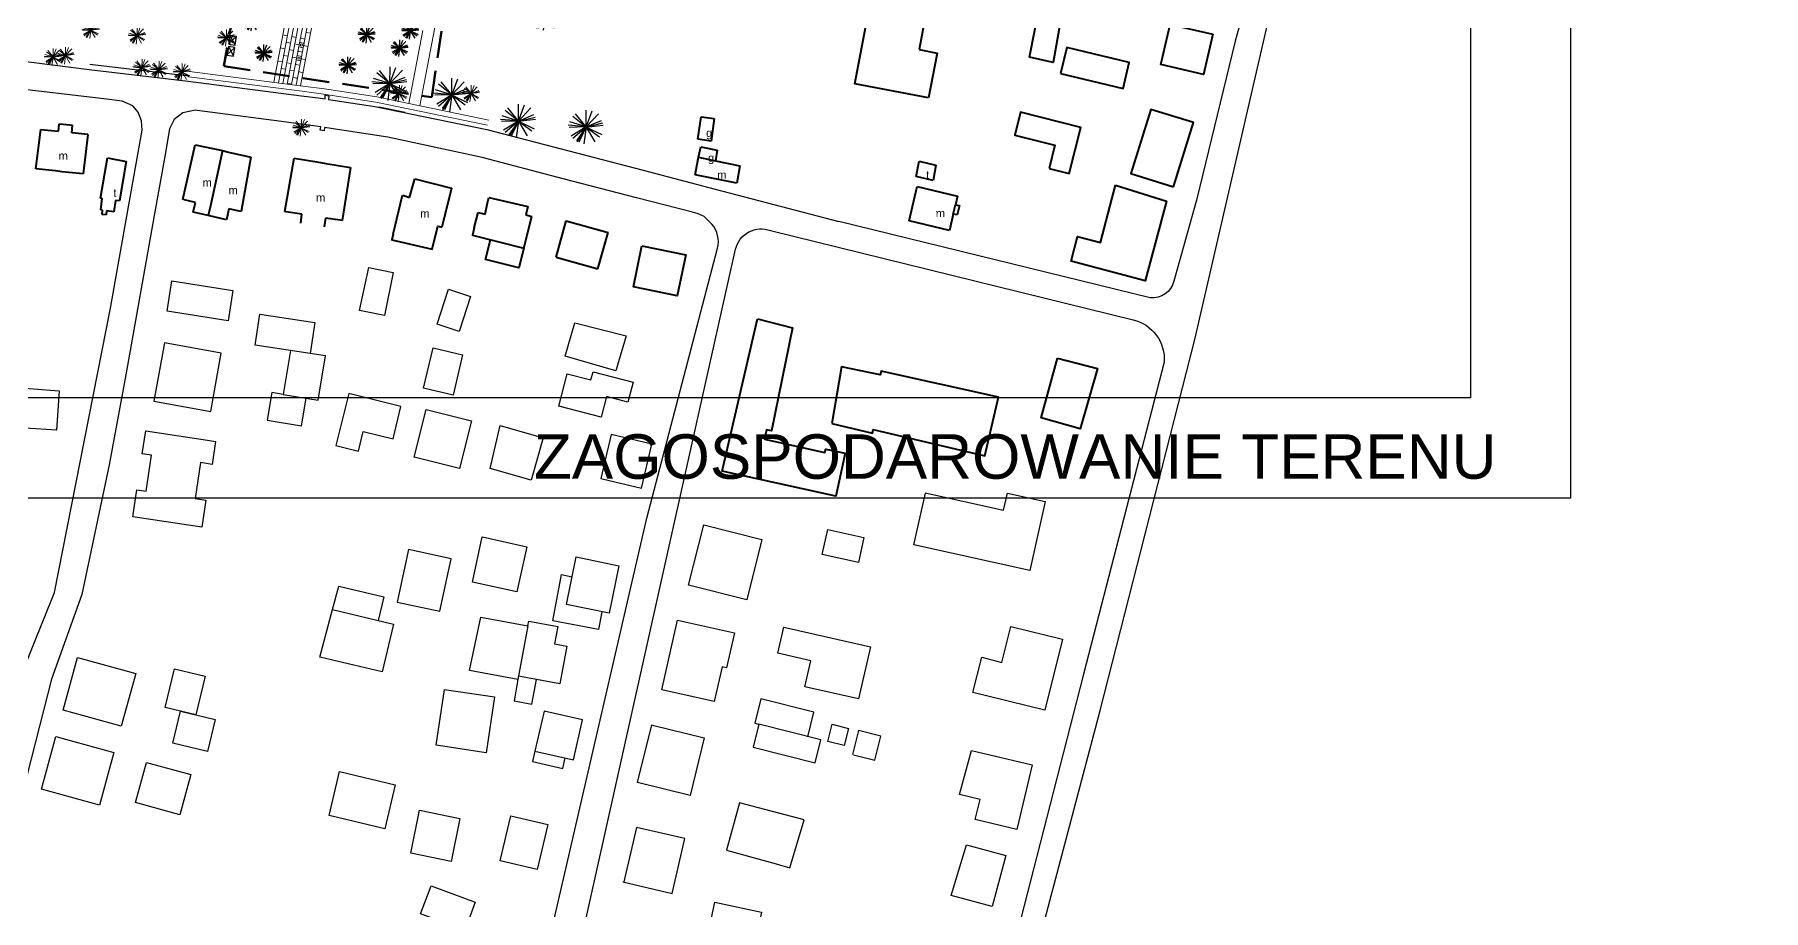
# Model space of a CAD drawing. Header units: millimetres. Extents: x -105266 to 178069, y 491 to 168574.
# Drawn here: x 103001 to 141889, y 64042 to 83743 of the extents above; entities that cross this region are included whole.
import ezdxf
from ezdxf.enums import TextEntityAlignment as Align

# ---------------------------------------------------------------- set-up
doc = ezdxf.new("R2010")
doc.units = ezdxf.units.MM
for name, pattern in [('1', [0]), ('HIDDEN', [9.525, 6.35, -3.175]), ('KOJ', [0]), ('WRP', [4.5, 3, -1.5])]:
    doc.linetypes.add(name, pattern=pattern)
for name, color, linetype, lineweight in [('A-granica opracowania', 7, 'HIDDEN', 80), ('A-SCIANY KONSTR MUROWANE', 30, 'Continuous', 40), ('A-WIDOK', 111, 'Continuous', 15), ('A-wykończenia', 6, 'Continuous', 13), ('A09_MATERIAL', 251, 'Continuous', 0)]:
    doc.layers.add(name, color=color, linetype=linetype, lineweight=lineweight)
for name, color, linetype in [('EBUOA_T_0', 7, 'Continuous'), ('EBUPP_L_0', 7, '1'), ('SDRPK_L_0', 7, 'KOJ')]:
    doc.layers.add(name, color=color, linetype=linetype)
doc.styles.get("Standard").update_dxf_attribs({"font": 'arial.ttf'})

# ---------------------------------------------------------------- blocks, each defined once
blk = doc.blocks.new('A$C12F46005')
at = {"lineweight": -2}
for p, q in [((0, 0), (-51.2966, 4.4435)), ((-0.9943, -0.1757), (-46.7966, 14.1285)), ((-0.9768, -0.3809), (-37.8314, 29.6356)), ((-0.8373, -0.2722), (-30.5106, 36.5267)), ((-0.9943, -0.1757), (-0.4362, 46.9746)), ((-0.9768, -0.3809), (45.9591, 10.9001)), ((-0.9768, -0.3809), (47.0929, 4.915)), ((-0.8373, -0.2722), (34.1161, 36.8542)), ((-0.8373, -0.2722), (34.1161, 36.8542)), ((-0.8373, -0.2722), (42.3487, 17.7378)), ((-0.8024, -0.6531), (16.1685, 44.9432)), ((-0.8373, -0.2722), (-48.6105, -1.2878)), ((-0.9943, -0.1757), (-42.471, -25.8995)), ((-0.9768, -0.3809), (-37.8314, -32.719)), ((-0.8373, -0.2722), (-27.7326, -38.8674)), ((-0.9768, -0.3809), (-26.6687, -42.1683)), ((-0.8373, -0.2722), (-21.3308, -42.6576)), ((-0.9768, -0.3809), (-7.0989, -47.7908)), ((-0.9943, -0.1757), (-0.8373, -0.2722)), ((-0.9943, -0.1757), (-0.9768, -0.3809)), ((-0.9768, -0.3809), (36.9194, -28.1191)), ((-0.9768, -0.3809), (23.8952, -42.2046)), ((-0.9768, -0.3809), (-0.9768, -0.3809)), ((-0.8373, -0.2722), (-0.8024, -0.6531)), ((-0.8024, -0.6531), (42.9592, -21.855))]:
    blk.add_line(p, q, dxfattribs=at)
blk.add_circle((-0.9943, -0.1757), 1.0096, dxfattribs=at)
blk = doc.blocks.new('A$C46E24D2F')
at = {"layer": 'A-WIDOK', "xscale": 4, "yscale": 4, "zscale": 4}
for p in [(-5984, 6043), (-5647, 5617), (-4457, 4238), (-4208, 3878), (-3881, 3493), (-933, 3189), (-3235, 2793), (-665, 2919), (-384, 2613), (-2927, 2448), (-2643, 2146), (-123, 2463), (-14109, 1770), (-2272, 1783), (-16623, 1421), (-1994, 1535), (663, 1693), (974, 1517), (-16554, 1159), (-14265, 1276), (-1694, 1236), (1309, 1128), (-14118, 927), (-1336, 914), (-994, 683), (1662, 854), (1900, 621), (-16643, 536), (-15439, 392), (-15060, 249), (-14506, 310), (-14095, 553), (-14074, 237), (-579, 258), (2325, 250), (-14573, 153), (-281, 4), (256, -438), (2724, -565), (-1386, -833), (-1061, -1079), (1139, -1031), (1566, -1338), (-625, -1401), (-267, -1681), (142, -1999), (5043, -1837), (1384, -2767), (1898, -3079), (2318, -3219), (80, -6559), (-2684, -11250), (-11885, -11579), (-11319, -11744), (-10537, -11497), (-3267, -12063), (-2793, -12371), (-13541, -12927), (-10437, -12666), (-12500, -13051), (-10491, -13101), (-15312, -13415), (-14391, -13533), (-14111, -13501), (-12392, -13769), (-12010, -13818), (-11490, -13870), (-16218, -14233), (-6603, -14354), (-4988, -14355), (-8807, -15123)]:
    blk.add_blockref('A$C12F46005', p, dxfattribs=at)
blk = doc.blocks.new('A$C15CF037F')
for p, xscale, yscale, zscale in [((-14844, 16480), 4, 4, 4), ((-12579, 15619), 8, 8, 8), ((-14984, 15027), 4, 4, 4), ((-14228, 14994), 8, 8, 8), ((-15200, 14304), 4, 4, 4), ((-14665, 14295), 4, 4, 4), ((-15061, 13784), 8, 8, 8), ((-14455, 12853), 8, 8, 8), ((-14039, 13226), 4, 4, 4), ((-11634, 13105), 4, 4, 4), ((-11045, 13204), 4, 4, 4), ((-13779, 12719), 8, 8, 8), ((-15135, 12335), 4, 4, 4), ((-14449, 12335), 4, 4, 4), ((-15116, 11650), 4, 4, 4), ((-14558, 8546), 4, 4, 4), ((-12675, 7934), 4, 4, 4), ((-5424, 7931), 4, 4, 4), ((-14039, 7402), 4, 4, 4), ((-13450, 7501), 4, 4, 4), ((-4490, 7130), 4, 4, 4), ((-14930, 6393), 8, 8, 8), ((-13153, 5760), 4, 4, 4), ((-14733, 5333), 4, 4, 4), ((-13633, 5419), 4, 4, 4), ((-13296, 5615), 4, 4, 4), ((-12717, 5503), 4, 4, 4), ((-13474, 4961), 4, 4, 4), ((-13091, 5064), 4, 4, 4), ((-12688, 4996), 8, 8, 8), ((-4080, 5116), 4, 4, 4), ((-13399, 4550), 4, 4, 4), ((-5231, 4768), 4, 4, 4), ((-12941, 4429), 4, 4, 4), ((-15099, 3852), 4, 4, 4), ((-12894, 3990), 4, 4, 4), ((-5967, 3507), 4, 4, 4), ((-5329, 3507), 4, 4, 4), ((-3857, 3632), 4, 4, 4), ((-3134, 3700), 4, 4, 4), ((-4113, 3211), 4, 4, 4), ((-1722, 3071), 4, 4, 4), ((-1023, 3111), 4, 4, 4), ((-14039, 2901), 4, 4, 4), ((-5819, 2584), 4, 4, 4), ((-2049, 2830), 4, 4, 4), ((-12800, 2148), 4, 4, 4), ((-4340, 2444), 4, 4, 4), ((-2490, 2384), 4, 4, 4), ((-5574, 2003), 4, 4, 4), ((-4425, 2012), 4, 4, 4), ((-14039, 1642), 4, 4, 4), ((-13279, 1464), 4, 4, 4), ((-12964, 1745), 4, 4, 4), ((-2879, 1545), 4, 4, 4), ((-14840, 979), 4, 4, 4), ((-3858, 1174), 4, 4, 4), ((-3143, 1364), 4, 4, 4), ((-4628, 124), 4, 4, 4), ((-4450, 34), 4, 4, 4), ((-5194, -470), 4, 4, 4), ((-5318, -956), 4, 4, 4), ((-4594, -622), 4, 4, 4), ((-5890, -1477), 4, 4, 4), ((-4820, -1414), 4, 4, 4), ((-5154, -1889), 4, 4, 4), ((-14986, -2407), 4, 4, 4), ((-14525, -2782), 4, 4, 4), ((-15134, -3073), 4, 4, 4), ((-14161, -3244), 4, 4, 4), ((-12474, -3065), 4, 4, 4), ((-10962, -3065), 4, 4, 4), ((-14831, -3585), 4, 4, 4), ((-13583, -3371), 4, 4, 4), ((-13762, -3908), 4, 4, 4), ((-12711, -3821), 4, 4, 4), ((-12076, -3843), 4, 4, 4), ((-5201, -4173), 8, 8, 8), ((-11340, -4781), 4, 4, 4), ((-9102, -4647), 4, 4, 4), ((-5274, -5383), 8, 8, 8), ((-11879, -5592), 4, 4, 4), ((-9635, -5473), 4, 4, 4), ((-8634, -5490), 4, 4, 4), ((-9295, -5864), 4, 4, 4), ((-8316, -5778), 4, 4, 4), ((-11612, -6278), 4, 4, 4), ((-8556, -6167), 4, 4, 4), ((-9722, -6553), 4, 4, 4), ((-8772, -6962), 8, 8, 8), ((-7380, -7219), 8, 8, 8), ((-5881, -7807), 8, 8, 8), ((-4358, -7940), 8, 8, 8)]:
    blk.add_blockref('A$C12F46005', p, dxfattribs=dict(xscale=xscale, yscale=yscale, zscale=zscale))
blk = doc.blocks.new('A$C06D947FC')
at = {"layer": 'A-wykończenia', "ltscale": 10}
blk.add_lwpolyline([(-79, 117), (19, 98), (0, 0), (-98, 19)], close=True, dxfattribs=at)
blk.add_circle((-39, 58), 25, dxfattribs=at)
blk = doc.blocks.new('A$C2FCC748F')
at = {"layer": 'A09_MATERIAL'}
for p, q in [((224, 1179), (126, 1198)), ((168, 884), (70, 903)), ((112, 589), (14, 608))]:
    blk.add_line(p, q, dxfattribs=at)
blk = doc.blocks.new('A$C08543852')
at = {"layer": 'A-wykończenia', "ltscale": 10}
blk.add_lwpolyline([(0, 0), (2, 10), (-8, 12), (-10, 2), (0, 0)], dxfattribs=at)
at = {"layer": 'A09_MATERIAL', "ltscale": 10}
blk.add_line((0, 0), (-98, 19), dxfattribs=at)
blk = doc.blocks.new('A$C7B5F598F')
for p in [(168, 884), (112, 589), (56, 295)]:
    blk.add_blockref('A$C08543852', p)

msp = doc.modelspace()

# ---------------------------------------------------------------- linework, layer by layer
for p, q in [((107544.63, 83700.43), (107364.1, 83532.58)), ((107396.32, 83722.85), (107514.72, 83502.67)), ((107507.25, 83453.24), (107326.72, 83285.39)), ((107358.93, 83475.67), (107477.34, 83255.48))]:
    msp.add_line(p, q)
for points in [[(76637.79, 119373.55), (137553.45, 119373.55), (137553.45, 73318.24), (76637.79, 73318.24)], [(78890.28, 117121.06), (135300.96, 117121.06), (135300.96, 75570.73), (78890.28, 75570.73)]]:
    msp.add_lwpolyline(points, close=True)
for points in [[(107366.41, 83525.1), (107514.72, 83502.67), (107544.63, 83700.43), (107396.32, 83722.85), (107366.41, 83525.1)], [(107329.03, 83277.91), (107477.34, 83255.48), (107507.25, 83453.24), (107358.93, 83475.67), (107329.03, 83277.91)], [(111334.28, 81987.91), (110746.68, 82110.39)]]:
    msp.add_lwpolyline(points)
at = {"layer": 'A-granica opracowania', "linetype": 'WRP', "lineweight": 80, "ltscale": 200}
for p, q in [((107648.51, 85221.41), (107254.31, 83029.96)), ((111933.71, 82333.33), (112286.52, 84703.22)), ((107254.31, 83029.96), (111933.71, 82333.33))]:
    msp.add_line(p, q, dxfattribs=at)
at = {"layer": 'A-SCIANY KONSTR MUROWANE', "ltscale": 10}
for p, q in [((121451.13, 82634.26), (121975.13, 85386.26)), ((123223.13, 85152.26), (122896.13, 83411.26)), ((122896.13, 83411.26), (123303.13, 83326.26)), ((123303.13, 83326.26), (123106.13, 82322.26)), ((123106.13, 82322.26), (121451.13, 82634.26)), ((103541.13, 81568.26), (103554.13, 81737.26)), ((103554.13, 81737.26), (103640.13, 81730.26)), ((103640.13, 81730.26), (103796.13, 81710.26)), ((103796.13, 81710.26), (103852.13, 81705.26)), ((103839.13, 81536.26), (103852.13, 81705.26)), ((117919.13, 81392.26), (117993.13, 81896.26)), ((117993.13, 81896.26), (118284.13, 81854.26)), ((118284.13, 81854.26), (118219.13, 81342.26)), ((103032.13, 80726.26), (103140.13, 81610.26)), ((103140.13, 81610.26), (103541.13, 81568.26)), ((104199.13, 81496.26), (103839.13, 81536.26)), ((104199.13, 81496.26), (104090.13, 80612.26)), ((118219.13, 81342.26), (117919.13, 81392.26)), ((104482.13, 80064.26), (104639.13, 80967.26)), ((104639.13, 80967.26), (105063.13, 80885.26)), ((106333.13, 80032.26), (106609.13, 81260.26)), ((106609.13, 81260.26), (107226.13, 81132.26)), ((107226.13, 81132.26), (106960.13, 79888.26)), ((107226.13, 81132.26), (107361.13, 81101.26)), ((107361.13, 81101.26), (107868.13, 80986.26)), ((107868.13, 80986.26), (107650.13, 79761.26)), ((108629.13, 79762.26), (108836.13, 80961.26)), ((108836.13, 80961.26), (109349.13, 80877.26)), ((117862.13, 80585.26), (117935.13, 80982.26)), ((117935.13, 80982.26), (117988.13, 81221.26)), ((117935.13, 80982.26), (118317.13, 80905.26)), ((117988.13, 81221.26), (118356.13, 81145.26)), ((118356.13, 81145.26), (118317.13, 80905.26)), ((118317.13, 80905.26), (118863.13, 80787.26)), ((122831.13, 80551.26), (122897.13, 80898.26)), ((122897.13, 80898.26), (123276.13, 80804.26)), ((103474.13, 80676.26), (103032.13, 80726.26)), ((103613.13, 80657.26), (103474.13, 80676.26)), ((104090.13, 80612.26), (103613.13, 80657.26)), ((105063.13, 80885.26), (104912.13, 80007.26)), ((109349.13, 80877.26), (109554.13, 80846.26)), ((109554.13, 80846.26), (110110.13, 80753.26)), ((110110.13, 80753.26), (109921.13, 79564.26)), ((111436.13, 80082.26), (111554.13, 80501.26)), ((111554.13, 80501.26), (112377.13, 80292.26)), ((118794.13, 80403.26), (117862.13, 80585.26)), ((118863.13, 80787.26), (118794.13, 80403.26)), ((123212.13, 80462.26), (122831.13, 80551.26)), ((123276.13, 80804.26), (123212.13, 80462.26)), ((111069.13, 79253.26), (111273.13, 80131.26)), ((111273.13, 80131.26), (111303.13, 80121.26)), ((111303.13, 80121.26), (111436.13, 80082.26)), ((112377.13, 80292.26), (112164.13, 79408.26)), ((122674.13, 79551.26), (122857.13, 80324.26)), ((122857.13, 80324.26), (123762.13, 80109.26)), ((104521.13, 80056.26), (104482.13, 80064.26)), ((104491.13, 79800.26), (104521.13, 80056.26)), ((104526.13, 79797.26), (104491.13, 79800.26)), ((104523.13, 79699.26), (104526.13, 79797.26)), ((104619.13, 79780.26), (104608.13, 79692.26)), ((104785.13, 79758.26), (104619.13, 79780.26)), ((104822.13, 80014.26), (104785.13, 79758.26)), ((104912.13, 80007.26), (104822.13, 80014.26)), ((106620.13, 79965.26), (106366.13, 80027.26)), ((106567.13, 79745.26), (106620.13, 79965.26)), ((106905.13, 79670.26), (106567.13, 79745.26)), ((106960.13, 79888.26), (106905.13, 79670.26)), ((107368.13, 79820.26), (107321.13, 79578.26)), ((107605.13, 79769.26), (107368.13, 79820.26)), ((107650.13, 79761.26), (107605.13, 79769.26)), ((108651.13, 79757.26), (108629.13, 79762.26)), ((109009.13, 79707.26), (108651.13, 79757.26)), ((112892.13, 79399.26), (112979.13, 79743.26)), ((112979.13, 79743.26), (113133.13, 79702.26)), ((113133.13, 79702.26), (113188.13, 79958.26)), ((113188.13, 79958.26), (113221.13, 80081.26)), ((113221.13, 80081.26), (114098.13, 79873.26)), ((114098.13, 79873.26), (114053.13, 79685.26)), ((123664.13, 79707.26), (123716.13, 79917.26)), ((123762.13, 80109.26), (123716.13, 79917.26)), ((123716.13, 79917.26), (123802.13, 79897.26)), ((123716.13, 79917.26), (123802.13, 79897.26)), ((123802.13, 79897.26), (123753.13, 79687.26)), ((123802.13, 79897.26), (123753.13, 79687.26)), ((104608.13, 79692.26), (104523.13, 79699.26)), ((107321.13, 79578.26), (106905.13, 79670.26)), ((108987.13, 79498.26), (109009.13, 79707.26)), ((109543.13, 79614.26), (109517.13, 79415.26)), ((109871.13, 79568.26), (109543.13, 79614.26)), ((109921.13, 79564.26), (109871.13, 79568.26)), ((114053.13, 79685.26), (114189.13, 79654.26)), ((114734.13, 78736.26), (114961.13, 79554.26)), ((114961.13, 79554.26), (115899.47, 79291.89)), ((123579.13, 79336.26), (122674.13, 79551.26)), ((123664.13, 79707.26), (123579.13, 79336.26)), ((123753.13, 79687.26), (123664.13, 79707.26)), ((123753.13, 79687.26), (123664.13, 79707.26)), ((115672.64, 78474.49), (115899.64, 79292.49)), ((114733.95, 78735.62), (115672.29, 78473.25))]:
    msp.add_line(p, q, dxfattribs=at)
for points in [[(125630.8, 84490.88), (126134.46, 84393.23), (125915.32, 83113.17), (125378.49, 83237.4), (125630.8, 84490.88)], [(129502.86, 83751.38), (129295.07, 82848.39), (128336.09, 83069.07), (128543.88, 83972.06), (129502.86, 83751.38)], [(126075.46, 82868.02), (127484.4, 82527.35), (127625.84, 83112.31), (126216.9, 83452.98), (126075.46, 82868.02)], [(128620.95, 80320.08), (129066.54, 81762.36), (128106.15, 82059.07), (127660.56, 80616.79), (128620.95, 80320.08)], [(127317.84, 80358.22), (128458.56, 79998.83), (127980.85, 78200.76), (126314.04, 78643.59), (126462.34, 79201.78), (126974.45, 79065.72), (127317.76, 80357.89)], [(111069.13, 79253.26), (111039.07, 79123.91), (111944.05, 78913.64), (112068.07, 79431.4), (112164.16, 79408.39)], [(112892.13, 79399.26), (112849.61, 79231.14), (114003.05, 78939.42), (114189.13, 79654.26)], [(114003.05, 78939.42), (113890.79, 78495.57), (113140.78, 78685.26), (113253.03, 79129.11)], [(120933.41, 74994.5), (121846.32, 74780.93), (121864.35, 74858), (124373.5, 74271), (124681.57, 75587.85), (122043.82, 76173.59), (122024.67, 76087.33), (121155.3, 76270.47), (120933.41, 74994.5)], [(126009.99, 76462), (126910.7, 76231.51), (126521.67, 74873.43), (125641.11, 75125.68), (126009.99, 76462)]]:
    msp.add_lwpolyline(points, dxfattribs=at)
for points in [[(125821.52, 80731.23), (126272.44, 80618.37), (126532.29, 81656.56), (125181.72, 81994.6), (125053.53, 81482.44), (125953.18, 81257.27)], [(116662.27, 78993.91), (117647.64, 78789.24), (117455.99, 77866.56), (116470.62, 78071.24)], [(119261.34, 77348.79), (120051.79, 77144.66), (119575.08, 74832.52), (119463.16, 74855.59), (119418.64, 74639.65), (120779.12, 74343.96), (120795.82, 74420.79), (121232.8, 74325.82), (121022.53, 73358.39), (118468.46, 73920.32)]]:
    msp.add_lwpolyline(points, close=True, dxfattribs=at)
at = {"layer": 'A-wykończenia', "ltscale": 10}
for p, q in [((108981.51, 82593.22), (109748.26, 86623.76)), ((108786.26, 84777.37), (108378.87, 82670.53)), ((111735.06, 83834.78), (111418.16, 82195.9)), ((106485.12, 82913.47), (109034.12, 82586.47)), ((106469.85, 82794.45), (109018.85, 82467.45)), ((109019.22, 82467.4), (109502.69, 82403.54)), ((109034.94, 82586.37), (109518.4, 82522.51)), ((109520.54, 82522.21), (110697.32, 82345.21)), ((109502.69, 82403.54), (110679.47, 82226.54)), ((110679.47, 82226.54), (113190.53, 81703.16)), ((110701.02, 82344.63), (113215.02, 81820.63))]:
    msp.add_line(p, q, dxfattribs=at)
msp.add_lwpolyline([(111662.79, 82144.17), (112101.34, 84412.2)], dxfattribs=at)
at = {"layer": 'A09_MATERIAL', "ltscale": 10}
for p, q in [((108882.15, 82605.97), (109657.25, 86680.41)), ((108484.67, 82656.96), (108892.65, 84801.58)), ((108584.04, 82644.21), (108998.39, 84822.32)), ((108683.41, 82631.46), (109104.46, 84844.79)), ((108782.78, 82618.72), (109210.53, 84867.27))]:
    msp.add_line(p, q, dxfattribs=at)
at = {"layer": 'A09_MATERIAL'}
for p, q in [((108714.54, 82796.7), (108616.3, 82815.39)), ((108784.5, 82630.7), (108686.26, 82649.39)), ((108911.22, 82759.28), (108812.99, 82777.97)), ((108814.05, 82777.77), (108912.29, 82759.08))]:
    msp.add_line(p, q, dxfattribs=at)
at = {"layer": 'EBUPP_L_0', "linetype": '1'}
msp.add_line((106366.13, 80027.26), (106333.13, 80032.26), dxfattribs=at)
at = {"layer": 'EBUPP_L_0'}
for points in [[(106084.26, 78201.5), (107463.58, 77989.72), (107358.71, 77306.72), (105979.39, 77518.5)], [(109779.04, 74498.48), (110286.94, 74373.91), (110394.92, 74814.13), (111063.87, 74650.06), (111242.56, 75378.64), (110065.71, 75667.29)], [(105501.15, 74826.73), (106889.18, 74618.06), (107069.66, 74590.93), (106992.15, 74075.33), (106732.97, 74114.29), (106611.76, 73308.04), (106853.26, 73271.73), (106761.55, 72661.69), (105210.17, 72894.91), (105301.88, 73504.96), (105510.78, 73473.55), (105631.99, 74279.8), (105423.63, 74311.13)], [(118051.14, 72712.08), (119360.01, 72383.68), (119020.82, 71031.77), (117711.94, 71360.17)], [(120841.49, 72609.26), (121655.81, 72427.82), (121530.86, 71867.06), (120716.55, 72048.5)], [(111157.99, 70977.39), (112114.29, 70771.14), (112369.45, 71954.21), (111413.14, 72160.46)], [(115185.19, 71992.52), (116142.33, 71795.15), (115922.3, 70728.1), (114965.16, 70925.46)], [(119851.38, 70412.85), (121802.49, 69971.1), (121537.41, 68800.31), (120327.54, 69074.24), (120459.84, 69658.57), (119718.6, 69826.4)], [(124962.91, 70432.31), (126123.58, 70145.28), (125727.61, 68544.05), (124109.36, 68944.23), (124304.97, 69735.26), (124758.04, 69620.87)], [(105939.6, 68606.58), (106150.86, 69478.91), (106838.42, 69312.39), (106627.16, 68440.06)], [(106109.82, 67806.72), (106283.38, 68523.32), (107064.1, 68334.24), (106890.54, 67617.64)], [(120940.02, 68229.02), (121311.04, 68136.33), (121214.38, 67749.4), (120842.37, 67843.67)], [(106517.09, 67096.11), (106268.32, 66191.13), (105268.5, 66465.97), (105517.27, 67370.95)], [(111918.05, 64597.95), (112912.98, 64228.31), (112677.13, 63593.48), (111682.2, 63963.12)]]:
    msp.add_lwpolyline(points, close=True, dxfattribs=at)
for points in [[(110515.89, 78501.44), (111068.64, 78388.72), (110872.1, 77425), (110311.25, 77539.38), (110515.89, 78501.44)], [(112313.01, 78016.5), (112809.91, 77851.82), (112549.62, 77066.43), (112052.72, 77231.1), (112313.01, 78016.5)], [(108067.25, 77453.72), (109307.48, 77268.17), (109203.31, 76571.87), (107963.08, 76757.42), (108067.25, 77453.72)], [(115150.15, 77259.82), (116308.71, 76968.11), (116078.98, 76176.62), (114932.35, 76509.42), (115150.15, 77259.82)], [(105686.68, 75496.56), (106963.42, 75266.13), (107200.04, 76577.14), (105923.3, 76807.58), (105686.68, 75496.56)], [(108759.52, 76638.27), (108594.49, 75649.08), (109376.92, 75518.54), (109543.19, 76515.17), (109203.31, 76571.87)], [(111962.7, 76695.89), (112626.7, 76540.1), (112413.52, 75631.43), (111749.51, 75787.22), (111962.7, 76695.89)], [(114980.91, 76113.64), (115515.68, 75975.5), (115563.05, 76158.87), (116464.72, 75925.96), (116347.89, 75473.69), (115862.09, 75599.17), (115743.65, 75140.64), (114791.72, 75386.54), (114980.91, 76113.64)], [(102399.2, 75819.43), (103551.58, 75731.19), (103493.14, 74843.15), (102330.3, 74919.67), (102399.2, 75819.43)], [(108594.49, 75649.08), (108338.24, 75691.83), (108234.33, 75068.98), (109008.23, 74939.87), (109112.14, 75562.72)], [(111808.88, 75309.89), (112826.48, 75056.58), (112558.46, 73980.56), (111538.6, 74234.59), (111808.88, 75309.89)], [(113469.93, 74951.3), (114443.29, 74673.4), (114171.67, 73722.06), (113247.67, 73985.87), (113469.93, 74951.3)], [(115735.3, 73758.65), (116650.72, 73538.65), (116888.26, 74527.05), (115972.84, 74747.05), (115735.3, 73758.65)], [(123031.81, 73433.03), (124797.9, 73042.66), (124883.38, 73429.39), (125729.36, 73242.4), (125385.53, 71686.87), (122781.52, 72262.45), (123039.87, 73431.25)], [(113078.18, 72442.79), (114073.39, 72223.86), (113850.02, 71208.5), (112847.76, 71428.19), (113071.29, 72444.3)], [(115762.83, 70760.98), (115688.39, 70364.4), (114661.83, 70557.09), (114856.74, 71595.43), (115093.25, 71546.66)], [(109704.53, 70811.42), (109843.79, 71335.45), (110858.32, 71093.21), (110732.44, 70565.99)], [(109704.53, 70811.42), (111075.08, 70484.18), (110817.63, 69405.9), (109419.71, 69739.67), (109704.53, 70811.42)], [(113037.36, 70641.06), (114099.32, 70443.71), (113874.34, 69232.99), (112786.42, 69435.16), (113037.36, 70641.06)], [(114099.32, 70443.71), (114118.7, 70548), (114770.37, 70426.9), (114697.69, 70035.81), (114975.38, 69984.2), (114818.22, 69138.48), (113888.87, 69311.18)], [(117463.26, 70570.19), (118742.29, 70283.9), (118565.83, 69495.56), (118464.54, 69518.24), (118290.04, 68738.66), (117112.31, 69002.28), (117463.26, 70570.19)], [(105275.62, 69374.06), (104949.61, 68188.14), (103643.41, 68547.21), (103969.42, 69733.13), (105275.62, 69374.06)], [(113874.34, 69232.99), (113785.2, 68753.31), (114189.08, 68678.25), (114292.74, 69236.12)], [(112218.51, 69014.95), (113345.68, 68847.19), (113158.42, 67589), (112031.26, 67756.75), (112218.51, 69014.95)], [(115326.52, 68328.81), (114460.07, 68526.61), (114254.82, 67627.49), (115121.27, 67429.7), (115326.52, 68328.81)], [(120394.61, 67950.44), (120532.62, 68501.98), (119339.11, 68800.62), (119202, 68252.65), (119291.21, 68230.04)], [(116899.43, 68209.41), (118064.39, 67922.48), (117745.29, 66626.89), (116563.86, 66917.87), (116882.97, 68213.47)], [(119166.33, 67711.37), (120555.89, 67359.25), (120686.93, 67876.37), (119291.21, 68230.04), (119166.33, 67711.37)], [(121420.74, 67545.04), (121899.45, 67425.45), (122033.21, 67960.9), (121533.57, 68085.73), (121399.8, 67550.27)], [(104786.43, 67594.52), (104460.43, 66408.6), (103154.23, 66767.67), (103480.23, 67953.59), (104786.43, 67594.52)], [(114254.82, 67627.49), (114201.15, 67392.37), (114881.63, 67237.03), (114935.3, 67472.15)], [(124078.89, 67641.85), (125441.64, 67315.57), (125093.94, 65863.4), (124160.29, 66086.95), (124267.97, 66536.67), (123808.3, 66646.73), (124078.89, 67641.85)], [(109862.57, 67167.21), (111114.31, 66868.24), (110877.12, 65875.18), (109625.38, 66174.16), (109862.57, 67167.21)], [(111657.75, 66294.69), (112567.55, 66111.64), (112373.3, 65146.17), (111463.5, 65329.22), (111657.75, 66294.69)], [(113715.49, 66172.66), (114545.91, 65977.41), (114307.45, 64963.19), (113477.02, 65158.44), (113715.49, 66172.66)], [(118567.23, 65397.82), (119682.06, 65090.44), (119991.93, 64999.07), (120310.55, 66079.64), (118860.87, 66464.54), (118567.23, 65397.82)], [(116229.7, 64682.08), (117341.11, 64425), (117626.6, 65659.22), (116540.66, 65910.41), (116256.53, 64682.08)], [(123959.72, 65516.71), (124848.14, 65277.93), (124539.69, 64130.3), (123616.04, 64378.54), (123959.72, 65516.71)], [(118303.31, 64224.91), (119349.41, 64001.28), (119226.09, 63424.42), (118634.61, 63550.86), (118567.68, 63237.76), (118113.06, 63334.95), (118303.31, 64224.91)]]:
    msp.add_lwpolyline(points, dxfattribs=at)
at = {"layer": 'SDRPK_L_0', "linetype": 'KOJ'}
for p, q in [((101995.13, 83239.26), (104226.13, 82960.26)), ((104226.13, 82960.26), (106457.13, 82695.26)), ((104240.28, 83079.42), (106471.28, 82814.42)), ((104616.13, 82288.26), (102771.13, 82506.26)), ((106457.13, 82695.26), (109006.13, 82368.26)), ((104969.13, 82247.26), (104616.13, 82288.26)), ((105213.13, 82140.26), (104969.13, 82247.26)), ((105330.13, 81995.26), (105213.13, 82140.26)), ((109006.13, 82368.26), (109377.13, 82319.26)), ((109377.13, 82319.26), (109535.13, 82299.26)), ((109535.13, 82299.26), (109538.13, 82377.26)), ((109538.13, 82377.26), (109622.13, 82363.26)), ((109622.13, 82363.26), (109610.13, 82286.26)), ((109610.13, 82286.26), (110461.13, 82158.26)), ((110461.13, 82158.26), (110656.13, 82129.26)), ((110656.13, 82129.26), (113170.13, 81605.26)), ((105407.13, 81800.26), (105330.13, 81995.26)), ((105418.13, 81595.26), (105407.13, 81800.26)), ((106143.13, 81831.26), (106036.13, 81625.26)), ((106332.13, 81985.26), (106143.13, 81831.26)), ((106620.13, 82042.26), (106332.13, 81985.26)), ((106656.13, 82033.26), (106620.13, 82042.26)), ((108552.13, 81787.26), (106656.13, 82033.26)), ((109439.13, 81666.26), (108552.13, 81787.26)), ((105100.13, 79783.26), (105418.13, 81595.26)), ((106036.13, 81625.26), (105928.13, 81004.26)), ((109426.13, 81595.26), (109439.13, 81666.26)), ((109516.13, 81581.26), (109426.13, 81595.26)), ((109521.13, 81655.26), (109516.13, 81581.26)), ((110944.13, 81438.26), (109521.13, 81655.26)), ((113072.13, 80976.26), (110944.13, 81438.26)), ((113170.13, 81605.26), (116688.13, 80690.26)), ((105928.13, 81004.26), (105694.13, 79675.26)), ((114891.13, 80499.26), (113072.13, 80976.26)), ((116688.13, 80690.26), (118313.13, 80266.26)), ((116538.13, 80071.26), (114891.13, 80499.26)), ((118313.13, 80266.26), (121095.13, 79536.26)), ((104711.13, 77588.26), (105100.13, 79783.26)), ((117801.13, 79746.26), (116538.13, 80071.26)), ((117924.13, 79711.26), (117801.13, 79746.26)), ((105694.13, 79675.26), (105056.13, 76093.26)), ((118061.13, 79653.26), (117924.13, 79711.26)), ((118231.13, 79481.26), (118061.13, 79653.26))]:
    msp.add_line(p, q, dxfattribs=at)
at = {"layer": 'SDRPK_L_0'}
for points in [[(128767.57, 91856.14), (130637.44, 91435.86, -0.43094445), (131575.94, 89855.59), (130962.95, 87073.69), (130009.61, 83591.5), (129133.25, 80018.36), (128628.88, 78193.95, -0.35900039), (128097.36, 77821.08), (121095.13, 79536.26)], [(117342.86, 33411.79), (122355.6, 51096.79), (126968.54, 68536.34), (129102.69, 76881.96), (131339.2, 86611.23), (132295.66, 90140.24, -0.45722242), (133394.83, 90669.09), (139943.56, 88860.2), (144893.15, 87554.82, -0.03329351), (146828.14, 86904.07, -0.23760079), (147507.29, 86119.11, 0.00660857), (148465.3, 82516.78), (148892.03, 81726.41), (150143.96, 80107.45), (150981.78, 79024), (151748.18, 77765.32), (152631.9, 76007.35), (154004.23, 73621.38), (154965.29, 72399.42), (157409.08, 70064.16), (159933, 68249.33)], [(105056.13, 76093.26), (104680.06, 74067.66), (104062.19, 71145.41), (103383.77, 69246.94), (102095.59, 64248.59), (101251.2, 60972.18), (100807.93, 58033.37, 0.38494113), (101246.14, 57372.06), (102351.54, 57372.06), (105135.69, 57525.41), (107992.04, 57964.7), (110586.03, 57964.7), (112295.26, 57838.25, 0.31186737), (113461.15, 58522.57), (115084.38, 65561.1), (116769.6, 72868.43), (118362.45, 78936.45, 0.25173794), (118231.13, 79481.26, 36.34973322)], [(112538.7, 50999.61), (117030.48, 71124.75), (118769.38, 78915.8, -0.45994615), (119554.19, 79333.42), (127712.97, 77328.73, -0.36457618), (128410.6, 76373.23), (126592.02, 69358.16), (124431.52, 60907.56), (122258.15, 53400), (120908.29, 48737.11)], [(89717.56, 55824.95), (91107.76, 55617.6), (93136, 55744.53), (95509.35, 56052.78), (98358.07, 56422.77, 0.24306349), (100120.4, 57644.12), (100741.48, 60912.68), (101660.42, 64839.08), (102724.55, 69385.85), (103444.93, 71193.55), (104711.13, 77588.26)]]:
    msp.add_lwpolyline(points, format="xyb", dxfattribs=at)

# ---------------------------------------------------------------- block references
for name, p in [('A$C15CF037F', (119772.13, 89607.26)), ('A$C2FCC748F', (108461.57, 82539.44)), ('A$C2FCC748F', (108658.56, 82501.97)), ('A$C2FCC748F', (108532.12, 82373.33)), ('A$C2FCC748F', (108728.52, 82335.97)), ('A$C06D947FC', (108986.41, 83154.06)), ('A$C06D947FC', (109042.48, 83448.77))]:
    msp.add_blockref(name, p)
at = {"xscale": -1, "rotation": 338.4581585694634}
for p in [(108995.41, 83201.34), (108813.52, 82777.87), (108883.28, 82611.91)]:
    msp.add_blockref('A$C7B5F598F', p, dxfattribs=at)
at = {"layer": 'A-wykończenia', "ltscale": 10}
msp.add_blockref('A$C46E24D2F', (117811.13, 96773.26), dxfattribs=at)

# ---------------------------------------------------------------- texts
at = {"insert": (114231.9, 74751.88), "char_height": 1000, "attachment_point": 1}
msp.add_mtext_dynamic_manual_height_columns('ZAGOSPODAROWANIE TERENU', width=30404.5009, gutter_width=12.5, heights=[0], dxfattribs=at)
at = {"layer": 'A-SCIANY KONSTR MUROWANE', "ltscale": 10}
for s, p in [('g', (118104.13, 81621.26)), ('m', (103541.13, 81109.26)), ('t', (123054.13, 80679.26)), ('t', (104772.13, 80275.26)), ('m', (106779.13, 80504.26)), ('m', (107363.13, 80331.26)), ('m', (109331.13, 80167.26)), ('m', (111675.13, 79808.26)), ('m', (123271.13, 79816.26))]:
    msp.add_text(s, height=180, dxfattribs=at).set_placement(p, align=Align.TOP_LEFT)
at = {"layer": 'EBUOA_T_0'}
for s, p in [('g', (118149.13, 81063.26)), ('m', (118354.13, 80680.26))]:
    msp.add_text(s, height=180, dxfattribs=at).set_placement(p, align=Align.TOP_LEFT)

doc.saveas('drawing.dxf')
